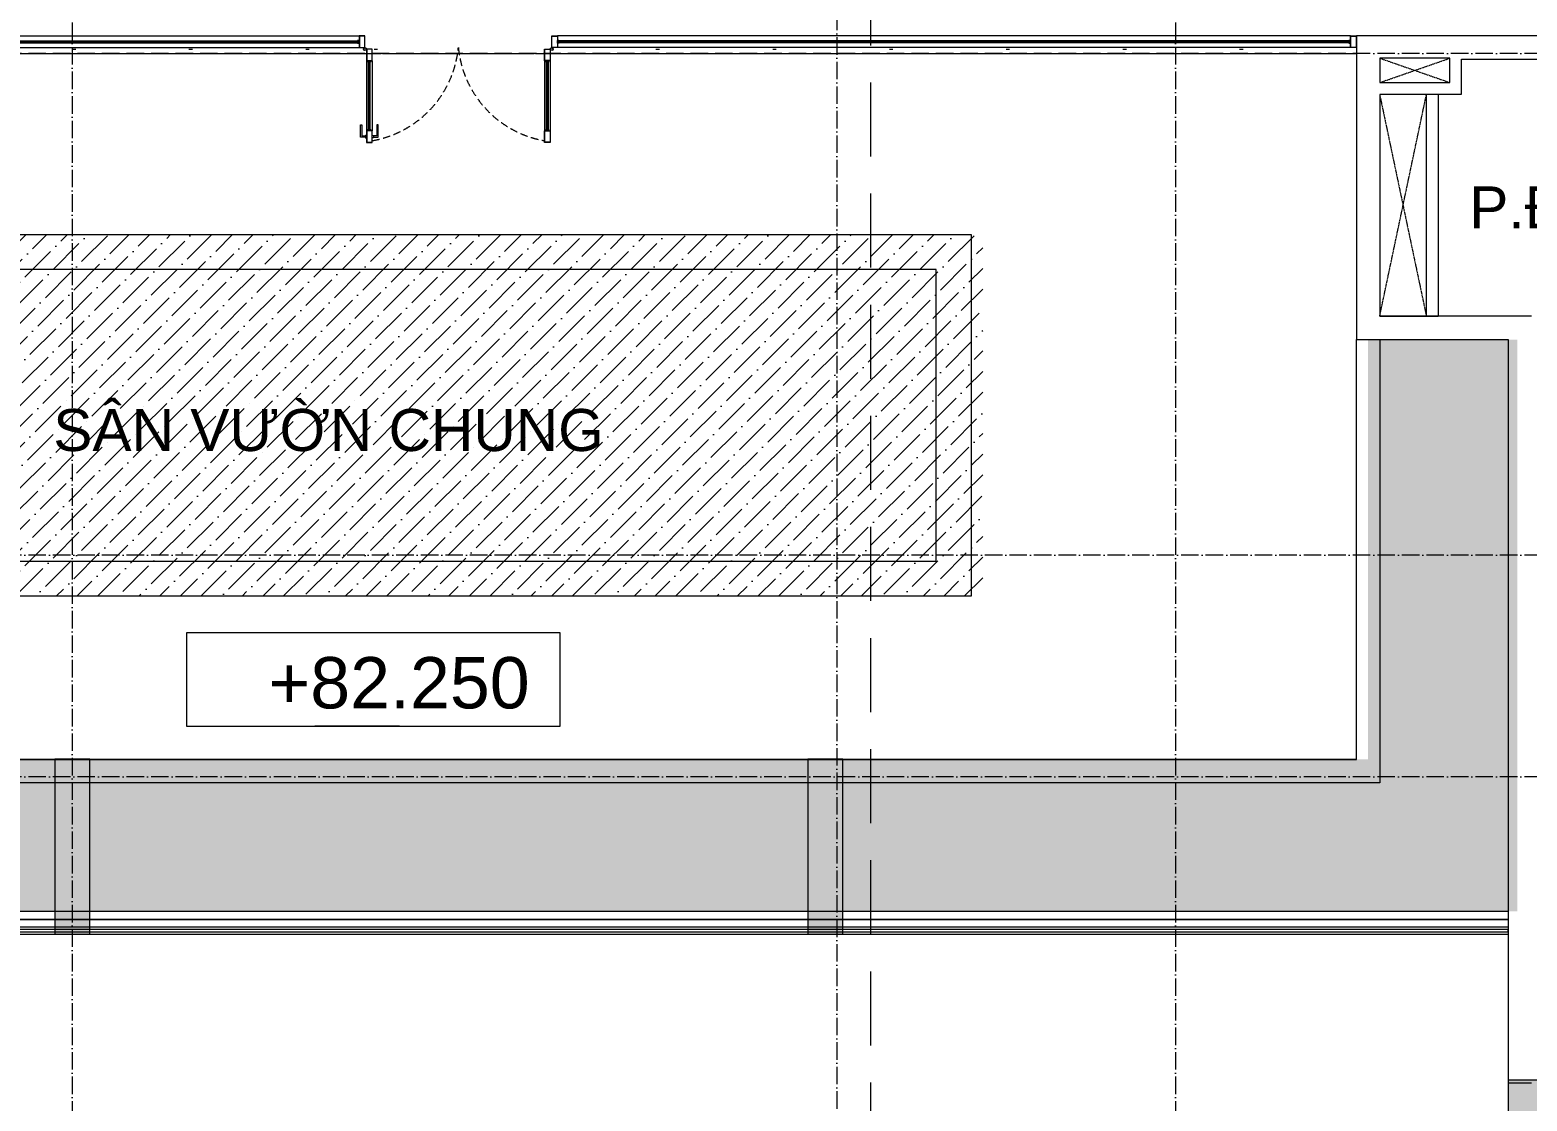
# Model space of a CAD drawing. Header units: millimetres. Extents: x -20144 to 122974, y -38328 to 48263.
# Drawn here: x 86959 to 99784, y 22169 to 31352 of the extents above; entities that cross this region are included whole.
import ezdxf

# ---------------------------------------------------------------- set-up
doc = ezdxf.new("R2010")
doc.units = ezdxf.units.MM
for name, pattern in [('Dash', [6.349999999999998, 3.174999999999999, -3.174999999999999]), ('Grid Line', [4.2, 3, -0.6, 0, -0.6]), ('HIDDEN2', [4.7624999999999975, 3.174999999999999, -1.587499999999999])]:
    doc.linetypes.add(name, pattern=pattern)
for name, color, linetype, lineweight in [('@ color hatch', 7, 'Continuous', 13), ('A-DETL-GENF', 31, 'Continuous', 5), ('A-DETL-GENF-HDLN', 161, 'Dash', 5), ('CHU', 181, 'Continuous', 5), ('CUA', 31, 'Continuous', 9), ('G-ANNO-DIMS', 111, 'Continuous', 5), ('KI-HIEU-1', 151, 'Continuous', 9), ('NET THAY 1', 41, 'Continuous', 5), ('NET THAY 2', 55, 'Continuous', 5), ('NET-CAT', 3, 'Continuous', 15), ('NET-THAY', 2, 'Continuous', 9), ('TRUC', 225, 'Continuous', 5), ('X-COT T20$0$LC.HA', 8, 'Continuous', 9)]:
    doc.layers.add(name, color=color, linetype=linetype, lineweight=lineweight)
doc.styles.add('Arial_4', font='arial_1.ttf', dxfattribs={"height": 360})
doc.styles.add('Arial_6', font='arial_1.ttf', dxfattribs={"height": 440.0000000000001})

# ---------------------------------------------------------------- blocks, each defined once
blk = doc.blocks.new('Railing - NBS_RailInfillPnl_Post-1648199-MẶT BẰNG TẦNG 23')
at = {"layer": 'NET THAY 2'}
for p, q in [((-12.9999999999872, -4.999999999993889), (-12.9999999999872, 4.999999999983292)), ((13.00000000000465, 4.999999999983292), (13.00000000000465, -4.999999999993889))]:
    blk.add_line(p, q, dxfattribs=at)
blk = doc.blocks.new('Railing - Railing-1431376-MẶT BẰNG TẦNG 23')
at = {"layer": 'NET THAY 1'}
for p, q in [((22750.52425046724, 23726.93651796551), (5825.288827771508, 23726.93651796551)), ((5825.288827771508, 23726.93651796549), (22750.52425046722, 23726.93651796549)), ((22750.52425046722, 23659.93651796549), (5825.288827771508, 23659.93651796549)), ((5825.288827771508, 23599.93651796549), (22750.52425046722, 23599.93651796549))]:
    blk.add_line(p, q, dxfattribs=at)
at = {"rotation": 270}
for p in [(12172.2521112824, 23629.93651796549), (14287.90653911936, 23629.93651796549), (16403.56096695633, 23629.93651796549), (18519.21539479329, 23629.93651796549), (20634.86982263026, 23629.93651796549)]:
    blk.add_blockref('Railing - NBS_RailInfillPnl_Post-1648199-MẶT BẰNG TẦNG 23', p, dxfattribs=at)
blk = doc.blocks.new('Top Rail Type - Top Rail_Internal_-1431379-MẶT BẰNG TẦNG 23')
at = {"layer": 'NET THAY 1'}
for p, q in [((22750.52425046722, 23640.68651796549), (5825.288827771508, 23640.68651796549)), ((5825.288827771508, 23619.18651796549), (22750.52425046722, 23619.18651796549)), ((22750.52425046722, 23619.18651796549), (22750.52425046722, 23640.68651796549))]:
    blk.add_line(p, q, dxfattribs=at)
blk = doc.blocks.new('Family2 - Family1-1425445-MẶT BẰNG TẦNG 23')
at = {"layer": 'A-DETL-GENF'}
for p, q in [((400.0000000000726, 1900.000000000004), (0, 1900.000000000004)), ((0, 1900.000000000004), (0, 0)), ((400.0000000000726, 0), (400.0000000000726, 1900.000000000004)), ((0, 0), (400.0000000000726, 0))]:
    blk.add_line(p, q, dxfattribs=at)
at = {"layer": 'A-DETL-GENF-HDLN'}
for p, q in [((0, 1900.000000000004), (400.0000000000726, 0.8055884294881722)), ((0, -3.383959779057477e-14), (400.0000000000726, 1899.194411570514))]:
    blk.add_line(p, q, dxfattribs=at)
blk = doc.blocks.new('Family2 - Family1-1425446-MẶT BẰNG TẦNG 23')
at = {"layer": 'A-DETL-GENF'}
for p, q in [((600.000000000066, 210.000000000007), (0, 210.000000000007)), ((0, 210.000000000007), (0, 0)), ((600.000000000066, 0), (600.000000000066, 210.000000000007)), ((0, 0), (600.000000000066, 0))]:
    blk.add_line(p, q, dxfattribs=at)
at = {"layer": 'A-DETL-GENF-HDLN'}
for p, q in [((0, 210.000000000007), (600.000000000066, 0.8055884294881722)), ((0, -3.383959779057477e-14), (600.000000000066, 209.1944115705173))]:
    blk.add_line(p, q, dxfattribs=at)
blk = doc.blocks.new('Spot Elevations - CODE 1-1678943-MẶT BẰNG TẦNG 23')
at = {"layer": 'G-ANNO-DIMS'}
for p, q in [((10.50000000000002, 3.999999999999883), (-5.499999999999991, 3.999999999999994)), ((-5.499999999999991, 3.999999999999994), (-5.499999999999997, 2.960964806675292e-14)), ((10.5, -2.960964806675292e-14), (10.50000000000002, 3.999999999999883)), ((-5.499999999999997, 2.960964806675296e-14), (10.5, -2.960964806675299e-14))]:
    blk.add_line(p, q, dxfattribs=at)
blk = doc.blocks.new('A$C52CD303B')
at = {"layer": 'NET-CAT'}
h = blk.add_hatch(color=256, dxfattribs=at)
h.dxf.hatch_style = 1
h.paths.add_polyline_path([(5449.999999999978, 10650.00000000011), (5199.999999999971, 10650.00000000011), (5199.999999999956, 9650.000000000106), (5449.999999999964, 9650.000000000106)], flags=17)
h.paths.add_polyline_path([(5449.999999999964, 12850.00000000011), (5199.999999999956, 12850.00000000011), (5199.999999999978, 11850.00000000011), (5449.999999999978, 11850.00000000011)], flags=17)
h.paths.add_polyline_path([(5449.999999999956, 8450.000000000106), (5199.999999999956, 8450.000000000106), (5199.999999999978, 7450.000000000106), (5449.999999999985, 7450.000000000106)], flags=17)
h.paths.add_polyline_path([(5449.999999999971, 6250.000000000106), (5199.999999999971, 6250.000000000106), (5199.999999999971, 5799.999999999989), (2999.999999999978, 5799.999999999967), (2999.999999999985, 14499.99999999999), (5199.999999999978, 14500), (5199.999999999964, 14050.00000000011), (5449.999999999971, 14050.00000000011), (5449.999999999985, 14749.99999999999), (2749.999999999993, 14749.99999999997), (2749.999999999971, 7849.999999999967), (2350, 7849.999999999967), (2349.999999999993, 7599.999999999967), (2749.999999999971, 7599.999999999967), (2749.999999999985, 5799.999999999967), (949.9999999999636, 5799.999999999989), (949.9999999999491, 7599.999999999989), (1349.999999999993, 7599.999999999971), (1349.999999999993, 7849.999999999967), (699.9999999999636, 7849.999999999989), (699.9999999999636, 5799.999999999993), (-2.91038304567337e-11, 5799.999999999993), (0, 0), (4150, 0), (4149.999999999978, 250), (249.9999999999782, 250), (249.9999999999927, 2750), (5449.999999999993, 2749.999999999989), (5449.999999999993, 2999.999999999989), (3299.999999999985, 2999.999999999996), (3299.999999999927, 3875.000000000102), (3049.999999999935, 3875.000000000095), (3049.999999999985, 2999.999999999996), (249.9999999999709, 2999.999999999996), (249.9999999999636, 5549.999999999993), (3049.999999999978, 5549.999999999993), (3049.999999999898, 5075.000000000087), (3299.999999999884, 5075.000000000087), (3299.999999999964, 5549.999999999993), (5449.999999999971, 5549.999999999985)])
blk.add_lwpolyline([(699.9999999999636, 5799.999999999993), (-2.91038304567337e-11, 5799.999999999993), (0, 0)], dxfattribs=at)
blk = doc.blocks.new('ALC1807-ASCENT PLAZA-KET CAU 1_rvt-1-MẶT BẰNG TẦNG 5 ĐẾN TẦNG 22')
blk.add_blockref('A$C52CD303B', (22750.52425046721, 16549.93651796382))
blk = doc.blocks.new('X-COT T20')
at = {"layer": 'X-COT T20$0$LC.HA'}
h = blk.add_hatch(color=256, dxfattribs=at)
h.dxf.hatch_style = 1
h.paths.add_polyline_path([(19100.01185186207, -17299.94314499457), (18800.01185186207, -17299.94314499457), (18800.01185186207, -18799.94314499457), (19100.01185186207, -18799.94314499457)])
h = blk.add_hatch(color=256, dxfattribs=at)
h.dxf.hatch_style = 1
h.paths.add_polyline_path([(25550.02206324704, -17299.94314499457), (25250.02206324704, -17299.94314499457), (25250.02206324704, -18799.94314499457), (25550.02206324704, -18799.94314499457)])
at = {"ltscale": 1000, "elevation": 2.522973089290733e-07}
for points in [[(19100.01185186207, -17299.94314499457), (18800.01185186207, -17299.94314499457), (18800.01185186207, -18799.94314499457), (19100.01185186207, -18799.94314499457)], [(25550.02206324704, -17299.94314499457), (25250.02206324704, -17299.94314499457), (25250.02206324704, -18799.94314499457), (25550.02206324704, -18799.94314499457)]]:
    blk.add_lwpolyline(points, close=True, dxfattribs=at)
blk = doc.blocks.new('A$C69B33B05')
at = {"ltscale": 2000}
blk.add_blockref('X-COT T20', (0, 0), dxfattribs=at)
blk = doc.blocks.new('*U752')
for p, q in [((-787.5, 112.5), (-787.5, 712.5)), ((-770.7500000007567, 699.4999999985012, 2.446082159549088e-05), (-770.7499999991269, 125.5, 2.446082164341175e-05)), ((-754.2500000008731, 699.4999999985012, 2.446082159549088e-05), (-754.2499999992433, 125.5, 2.446082164341175e-05)), ((-737.5, 112.5), (-737.5, 712.5)), ((737.5, 112.5), (737.5, 712.5)), ((754.2500000008731, 699.4999999985012, 2.446082159549088e-05), (754.2499999992433, 125.5, 2.446082164341175e-05)), ((770.7500000007567, 699.4999999985012, 2.446082159549088e-05), (770.7499999991269, 125.5, 2.446082164341175e-05)), ((787.5, 112.5), (787.5, 712.5)), ((-7642.392496251699, -5.820766091346741e-11, -2.446082161722101e-05), (-850.0000000012806, 5.598849384114146e-09, -2.446082159549099e-05)), ((7882.842926444664, -5.820766091346741e-11, -2.446082161722101e-05), (850.0000000012806, 5.598849384114146e-09, -2.446082159549099e-05)), ((-7642.392496251699, -99.99999999976717, -2.446082159549099e-05), (-850.0000000012806, -99.99999999894499, -2.446082159549099e-05)), ((-7629.392496251583, -41.75000000064028, -2.446082159549099e-05), (-863.000000001397, -41.74999999901047, -2.446082154757012e-05)), ((-7629.392496251583, -58.25000000052387, -2.446082159549099e-05), (-863.000000001397, -58.24999999889405, -2.446082154757012e-05)), ((7882.842926444664, -99.99999999976717, -2.446082159549099e-05), (850.0000000012806, -99.99999999894499, -2.446082159549099e-05)), ((7869.842926444548, -41.75000000064028, -2.446082159549099e-05), (863.000000001397, -41.74999999901047, -2.446082154757012e-05)), ((7869.842926444548, -58.25000000052387, -2.446082159549099e-05), (863.000000001397, -58.24999999889405, -2.446082154757012e-05))]:
    blk.add_line(p, q)
at = {"color": 1}
for p, q in [((-762.5, 119.0577438833425, 2.446082159549088e-05), (-762.5000000018626, 705.9422561151587, 2.446082154757001e-05)), ((762.5, 119.0577438833425, 2.446082159549088e-05), (762.5000000018626, 705.9422561151587, 2.446082154757001e-05)), ((-856.5577438847395, -49.99999999976717, -2.446082159549099e-05), (-7635.834752368241, -50.00000000162981, -2.446082164341186e-05)), ((856.5577438847395, -49.99999999976717, -2.446082159549099e-05), (7876.285182561205, -50.00000000162981, -2.446082164341186e-05))]:
    blk.add_line(p, q, dxfattribs=at)
at = {"ltscale": 100}
for p, q in [((-7642.392496251583, -61.00000000081491, -2.446082159549099e-05), (-7642.392496251583, -39.00000000081491, -2.446082159549099e-05)), ((-7642.392496251699, -61.00000000081491, -2.446082159549099e-05), (-7642.392496251699, -39.00000000081491, -2.446082159549099e-05)), ((-850.000000001397, -60.99999999895226, -4.892164319098198e-05), (-850.000000001397, -38.99999999895226, -4.892164319098198e-05)), ((-850.0000000012806, -60.99999999895226, -4.892164319098198e-05), (-850.0000000012806, -38.99999999895226, -4.892164319098198e-05)), ((850.000000001397, -60.99999999895226, -4.892164319098198e-05), (850.000000001397, -38.99999999895226, -4.892164319098198e-05)), ((850.0000000012806, -60.99999999895226, -4.892164319098198e-05), (850.0000000012806, -38.99999999895226, -4.892164319098198e-05))]:
    blk.add_line(p, q, dxfattribs=at)
for points in [[(-737.5, 712.5), (-787.5, 712.5), (-787.5, 812.5), (-737.5, 812.5)], [(-739.5, 714.5), (-785.5, 714.5), (-785.5, 810.5), (-739.5, 810.5)], [(737.5, 712.5), (787.5, 712.5), (787.5, 812.5), (737.5, 812.5)], [(739.5, 714.5), (785.5, 714.5), (785.5, 810.5), (739.5, 810.5)], [(-7692.392496251699, -99.99999999976717), (-7692.392496251699, 0), (-7642.392496251699, 0), (-7642.392496251699, -99.99999999976717)], [(-850, 0), (-800, 0), (-800, -100), (-850, -100)], [(-737.5, 12.5), (-787.5, 12.5), (-787.5, 112.5), (-737.5, 112.5)], [(-739.5, 14.5), (-785.5, 14.5), (-785.5, 110.5), (-739.5, 110.5)], [(737.5, 12.5), (787.5, 12.5), (787.5, 112.5), (737.5, 112.5)], [(739.5, 14.5), (785.5, 14.5), (785.5, 110.5), (739.5, 110.5)], [(850, 0), (800, 0), (800, -100), (850, -100)], [(-7690.392496251699, -97.99999999976717), (-7690.392496251699, -2), (-7644.392496251699, -2), (-7644.392496251699, -97.99999999976717)], [(-848, -2), (-802, -2), (-802, -98), (-848, -98)], [(848, -2), (802, -2), (802, -98), (848, -98)]]:
    blk.add_lwpolyline(points, close=True)
for points in [[(737.4999999999418, 774.9999999997963), (737.4999999999418, 749.9999999997963, -0.4142135623730951), (727.4999999999418, 759.9999999997963), (727.4999999999418, 764.9999999997963, -0.4142135623730951)], [(787.5000000000582, 774.9999999997963), (787.5000000000582, 749.9999999997963, 0.4142135623730951), (797.5000000000582, 759.9999999997963), (797.5000000000582, 764.9999999997963, 0.4142135623730951)], [(687.4999999999418, 662.4999999997963), (697.4999999999418, 662.4999999997963), (697.4999999999418, 757.4999999997672), (727.8175416344311, 757.4999999997963, -0.063254223929919), (727.4999999999418, 759.9999999997963), (727.4999999999418, 764.9999999997963, -0.063254223929919), (727.8175416344311, 767.4999999997963), (687.4999999999418, 767.4999999997963), (687.4999999999418, 757.4999999997963)], [(837.5000000000582, 662.4999999997963), (827.5000000000582, 662.4999999997963), (827.5000000000582, 757.4999999997672), (797.1824583655689, 757.4999999997963, 0.063254223929919), (797.5000000000582, 759.9999999997963), (797.5000000000582, 764.9999999997963, 0.063254223929919), (797.1824583655689, 767.4999999997963), (837.5000000000582, 767.4999999997963), (837.5000000000582, 757.4999999997963)]]:
    blk.add_lwpolyline(points, format="xyb", close=True)
for points, elevation in [([(-751.5000000018626, 712.4999999985012), (-773.5000000018626, 712.4999999985012), (-773.5000000018626, 699.9999999985012, 0.4142135623730951), (-773.0000000018626, 699.4999999985012), (-769.5000000018626, 699.4999999985012, 0.4142135623730951), (-769.0000000018626, 699.9999999985012, 0.4142135623730951), (-769.5000000018626, 700.4999999985012), (-772.0000000018626, 700.4999999985012, -0.4142135623730951), (-772.5000000018626, 700.9999999985012), (-772.5000000018626, 710.9999999985012, -0.4142135623730951), (-772.0000000018626, 711.4999999985012), (-753.0000000018626, 711.4999999985012, -0.4142135623730943), (-752.5000000018626, 710.9999999985012), (-752.5000000018626, 700.9999999985012, -0.4142135623730974), (-753.0000000018626, 700.4999999985012), (-755.5000000018626, 700.4999999985012, 0.4142135623730951), (-756.0000000018626, 699.9999999985012, 0.4142135623730951), (-755.5000000018626, 699.4999999985012), (-752.0000000018626, 699.4999999985012, 0.4142135623730974), (-751.5000000018626, 699.9999999985012), (-751.5000000018626, 712.4999999985012)], 2.446082159549099e-05), ([(751.5000000018626, 712.4999999985012), (773.5000000018626, 712.4999999985012), (773.5000000018626, 699.9999999985012, -0.4142135623730951), (773.0000000018626, 699.4999999985012), (769.5000000018626, 699.4999999985012, -0.4142135623730951), (769.0000000018626, 699.9999999985012, -0.4142135623730951), (769.5000000018626, 700.4999999985012), (772.0000000018626, 700.4999999985012, 0.4142135623730951), (772.5000000018626, 700.9999999985012), (772.5000000018626, 710.9999999985012, 0.4142135623730951), (772.0000000018626, 711.4999999985012), (753.0000000018626, 711.4999999985012, 0.4142135623730943), (752.5000000018626, 710.9999999985012), (752.5000000018626, 700.9999999985012, 0.4142135623730974), (753.0000000018626, 700.4999999985012), (755.5000000018626, 700.4999999985012, -0.4142135623730951), (756.0000000018626, 699.9999999985012, -0.4142135623730951), (755.5000000018626, 699.4999999985012), (752.0000000018626, 699.4999999985012, -0.4142135623730974), (751.5000000018626, 699.9999999985012), (751.5000000018626, 712.4999999985012)], 2.446082159549099e-05), ([(-7642.392496251583, -39.00000000162981), (-7642.392496251583, -61.00000000162981), (-7629.892496251583, -61.00000000162981, 0.4142135623730951), (-7629.392496251583, -60.50000000162981), (-7629.392496251583, -57.00000000162981, 0.4142135623730951), (-7629.892496251583, -56.50000000162981, 0.4142135623730951), (-7630.392496251583, -57.00000000162981), (-7630.392496251583, -59.50000000162981, -0.4142135623730951), (-7630.892496251583, -60.00000000162981), (-7640.892496251583, -60.00000000162981, -0.4142135623730951), (-7641.392496251583, -59.50000000162981), (-7641.392496251583, -40.50000000162981, -0.4142135623730943), (-7640.892496251583, -40.00000000162981), (-7630.892496251583, -40.00000000162981, -0.4142135623730974), (-7630.392496251583, -40.50000000162981), (-7630.392496251583, -43.00000000162981, 0.4142135623730951), (-7629.892496251583, -43.50000000162981, 0.4142135623730951), (-7629.392496251583, -43.00000000162981), (-7629.392496251583, -39.50000000162981, 0.4142135623730974), (-7629.892496251583, -39.00000000162981), (-7642.392496251583, -39.00000000162981)], -2.446082159549088e-05), ([(-850.000000001397, -38.99999999976717), (-850.000000001397, -60.99999999976717), (-862.500000001397, -60.99999999976717, -0.4142135623730951), (-863.000000001397, -60.49999999976717), (-863.000000001397, -56.99999999976717, -0.4142135623730951), (-862.500000001397, -56.49999999976717, -0.4142135623730951), (-862.000000001397, -56.99999999976717), (-862.000000001397, -59.49999999976717, 0.4142135623730951), (-861.500000001397, -59.99999999976717), (-851.500000001397, -59.99999999976717, 0.4142135623730951), (-851.000000001397, -59.49999999976717), (-851.000000001397, -40.49999999976717, 0.4142135623730943), (-851.500000001397, -39.99999999976717), (-861.500000001397, -39.99999999976717, 0.4142135623730974), (-862.000000001397, -40.49999999976717), (-862.000000001397, -42.99999999976717, -0.4142135623730951), (-862.500000001397, -43.49999999976717, -0.4142135623730951), (-863.000000001397, -42.99999999976717), (-863.000000001397, -39.49999999976717, -0.4142135623730974), (-862.500000001397, -38.99999999976717), (-850.000000001397, -38.99999999976717)], -4.892164319098187e-05), ([(850.000000001397, -38.99999999976717), (850.000000001397, -60.99999999976717), (862.500000001397, -60.99999999976717, 0.4142135623730951), (863.000000001397, -60.49999999976717), (863.000000001397, -56.99999999976717, 0.4142135623730951), (862.500000001397, -56.49999999976717, 0.4142135623730951), (862.000000001397, -56.99999999976717), (862.000000001397, -59.49999999976717, -0.4142135623730951), (861.500000001397, -59.99999999976717), (851.500000001397, -59.99999999976717, -0.4142135623730951), (851.000000001397, -59.49999999976717), (851.000000001397, -40.49999999976717, -0.4142135623730943), (851.500000001397, -39.99999999976717), (861.500000001397, -39.99999999976717, -0.4142135623730974), (862.000000001397, -40.49999999976717), (862.000000001397, -42.99999999976717, 0.4142135623730951), (862.500000001397, -43.49999999976717, 0.4142135623730951), (863.000000001397, -42.99999999976717), (863.000000001397, -39.49999999976717, 0.4142135623730974), (862.500000001397, -38.99999999976717), (850.000000001397, -38.99999999976717)], -4.892164319098187e-05)]:
    blk.add_lwpolyline(points, format="xyb", dxfattribs=dict(elevation=elevation))
at = {"color": 8, "lineweight": 5, "elevation": 4.892164319098187e-05}
for points in [[(-764.8307300694287, 705.9137924617535, -0.1102261129281127), (-764.7031839502743, 705.9422561151587), (-760.296816053451, 705.9422561151587, -0.1102261129279761), (-760.169269934413, 705.9137924617535, -0.5475868052481334), (-759.6987110766349, 702.3057497807458, 0.3715347355079976), (-759.7170893213479, 701.9144176743139, -0.207699257851977), (-759.8729237159714, 697.7837213068415, 0.6266160379370466), (-759.7882361494703, 697.4540980738966, 0.0880989887940883), (-754.4263309327653, 699.4999999985012), (-756.5660091901664, 699.4999999985012), (-756.5660091901664, 702.303043997279), (-755.4100890200352, 702.303043997279), (-758.9678760305978, 706.8218524480617, 0.262770415069033), (-759.3959698610706, 707.0635199641256), (-762.5000000018626, 707.0635199641256), (-765.6040301426547, 707.0635199641256, 0.262770415069033), (-766.0321239732439, 706.8218524480617), (-769.5899109836901, 702.303043997279), (-768.4339908135589, 702.303043997279), (-768.4339908135589, 699.4999999985012), (-770.5736690710764, 699.4999999985012, 0.0880989887940883), (-765.2117638543714, 697.4540980738966, 0.6266160379370582), (-765.1270762877539, 697.7837213068415, -0.2076992578519962), (-765.2829106824938, 701.9144176743139, 0.3715347355080128), (-765.3012889270904, 702.3057497807458, -0.5475868052479469)], [(764.8307300694287, 705.9137924617535, 0.1102261129281127), (764.7031839502743, 705.9422561151587), (760.296816053451, 705.9422561151587, 0.1102261129279761), (760.169269934413, 705.9137924617535, 0.5475868052481334), (759.6987110766349, 702.3057497807458, -0.3715347355079976), (759.7170893213479, 701.9144176743139, 0.207699257851977), (759.8729237159714, 697.7837213068415, -0.6266160379370466), (759.7882361494703, 697.4540980738966, -0.0880989887940883), (754.4263309327653, 699.4999999985012), (756.5660091901664, 699.4999999985012), (756.5660091901664, 702.303043997279), (755.4100890200352, 702.303043997279), (758.9678760305978, 706.8218524480617, -0.262770415069033), (759.3959698610706, 707.0635199641256), (762.5000000018626, 707.0635199641256), (765.6040301426547, 707.0635199641256, -0.262770415069033), (766.0321239732439, 706.8218524480617), (769.5899109836901, 702.303043997279), (768.4339908135589, 702.303043997279), (768.4339908135589, 699.4999999985012), (770.5736690710764, 699.4999999985012, -0.0880989887940883), (765.2117638543714, 697.4540980738966, -0.6266160379370582), (765.1270762877539, 697.7837213068415, 0.2076992578519962), (765.2829106824938, 701.9144176743139, -0.3715347355080128), (765.3012889270904, 702.3057497807458, 0.5475868052479469)], [(-764.830730067566, 119.0862075367477, 0.1102261129281127), (-764.7031839484116, 119.0577438833425), (-760.2968160515884, 119.0577438833425, 0.1102261129279761), (-760.1692699325504, 119.0862075367477, 0.5475868052481334), (-759.6987110747723, 122.6942502177553, -0.3715347355079976), (-759.7170893194852, 123.0855823241873, 0.207699257851977), (-759.8729237141088, 127.2162786916597, -0.6266160379370466), (-759.7882361476077, 127.5459019246046, -0.0880989887940883), (-754.4263309309026, 125.5), (-756.5660091883037, 125.5), (-756.5660091883037, 122.6969560012221), (-755.4100890181726, 122.6969560012221), (-758.9678760287352, 118.1781475504395, -0.262770415069033), (-759.395969859208, 117.9364800343756), (-762.5, 117.9364800343756), (-765.604030140792, 117.9364800343756, -0.262770415069033), (-766.0321239713812, 118.1781475504395), (-769.5899109818274, 122.6969560012221), (-768.4339908116963, 122.6969560012221), (-768.4339908116963, 125.5), (-770.5736690692138, 125.5, -0.0880989887940883), (-765.2117638525087, 127.5459019246046, -0.6266160379370582), (-765.1270762858912, 127.2162786916597, 0.2076992578519962), (-765.2829106806312, 123.0855823241873, -0.3715347355080128), (-765.3012889252277, 122.6942502177553, 0.5475868052479469)], [(764.830730067566, 119.0862075367477, -0.1102261129281127), (764.7031839484116, 119.0577438833425), (760.2968160515884, 119.0577438833425, -0.1102261129279761), (760.1692699325504, 119.0862075367477, -0.5475868052481334), (759.6987110747723, 122.6942502177553, 0.3715347355079976), (759.7170893194852, 123.0855823241873, -0.207699257851977), (759.8729237141088, 127.2162786916597, 0.6266160379370466), (759.7882361476077, 127.5459019246046, 0.0880989887940883), (754.4263309309026, 125.5), (756.5660091883037, 125.5), (756.5660091883037, 122.6969560012221), (755.4100890181726, 122.6969560012221), (758.9678760287352, 118.1781475504395, 0.262770415069033), (759.395969859208, 117.9364800343756), (762.5, 117.9364800343756), (765.604030140792, 117.9364800343756, 0.262770415069033), (766.0321239713812, 118.1781475504395), (769.5899109818274, 122.6969560012221), (768.4339908116963, 122.6969560012221), (768.4339908116963, 125.5), (770.5736690692138, 125.5, 0.0880989887940883), (765.2117638525087, 127.5459019246046, 0.6266160379370582), (765.1270762858912, 127.2162786916597, -0.2076992578519962), (765.2829106806312, 123.0855823241873, 0.3715347355080128), (765.3012889252277, 122.6942502177553, -0.5475868052479469)]]:
    blk.add_lwpolyline(points, format="xyb", close=True, dxfattribs=at)
at = {"color": 1, "elevation": 4.892164319098187e-05}
for points in [[(-760, 119.0577438833425), (-765, 119.0577438833425), (-765.0000000018626, 705.9422561151587), (-760.0000000018626, 705.9422561151587)], [(760, 119.0577438833425), (765, 119.0577438833425), (765.0000000018626, 705.9422561151587), (760.0000000018626, 705.9422561151587)]]:
    blk.add_lwpolyline(points, close=True, dxfattribs=at)
for points in [[(-751.5, 112.5), (-773.5, 112.5), (-773.5, 125, -0.4142135623730951), (-773, 125.5), (-769.5, 125.5, -0.4142135623730951), (-769, 125, -0.4142135623730951), (-769.5, 124.5), (-772, 124.5, 0.4142135623730951), (-772.5, 124), (-772.5, 114, 0.4142135623730951), (-772, 113.5), (-753, 113.5, 0.4142135623730943), (-752.5, 114), (-752.5, 124, 0.4142135623730974), (-753, 124.5), (-755.5, 124.5, -0.4142135623730951), (-756, 125, -0.4142135623730951), (-755.5, 125.5), (-752, 125.5, -0.4142135623730974), (-751.5, 125), (-751.5, 112.5)], [(751.5, 112.5), (773.5, 112.5), (773.5, 125, 0.4142135623730951), (773, 125.5), (769.5, 125.5, 0.4142135623730951), (769, 125, 0.4142135623730951), (769.5, 124.5), (772, 124.5, -0.4142135623730951), (772.5, 124), (772.5, 114, -0.4142135623730951), (772, 113.5), (753, 113.5, -0.4142135623730943), (752.5, 114), (752.5, 124, -0.4142135623730974), (753, 124.5), (755.5, 124.5, 0.4142135623730951), (756, 125, 0.4142135623730951), (755.5, 125.5), (752, 125.5, 0.4142135623730974), (751.5, 125), (751.5, 112.5)]]:
    blk.add_lwpolyline(points, format="xyb")
for points, elevation in [([(-7642.392496251699, -40.49999999988358), (-7642.392496251699, -59.49999999988358)], -2.446082159549088e-05), ([(-7642.392496251583, -40.50000000162981), (-7642.392496251583, -59.50000000162981)], -2.446082159549088e-05), ([(-850.0000000012806, -40.49999999802094), (-850.0000000012806, -59.49999999802094)], -4.892164319098187e-05), ([(-850.000000001397, -40.49999999976717), (-850.000000001397, -59.49999999976717)], -4.892164319098187e-05), ([(850.0000000012806, -40.49999999802094), (850.0000000012806, -59.49999999802094)], -4.892164319098187e-05), ([(850.000000001397, -40.49999999976717), (850.000000001397, -59.49999999976717)], -4.892164319098187e-05)]:
    blk.add_lwpolyline(points, dxfattribs=dict(elevation=elevation))
at = {"color": 8, "lineweight": 5}
for points in [[(-7635.806288714835, -52.33073006919585, -0.1102261129281127), (-7635.834752368241, -52.20318395004142), (-7635.834752368241, -47.79681605321821, -0.1102261129279761), (-7635.806288714835, -47.66926993418019, -0.5475868052481334), (-7632.198246033828, -47.19871107640211, 0.3715347355079976), (-7631.806913927396, -47.21708932111505, -0.207699257851977), (-7627.676217559923, -47.37292371573858, 0.6266160379370466), (-7627.346594326978, -47.28823614923749, 0.0880989887940883), (-7629.392496251583, -41.92633093253244), (-7629.392496251583, -44.06600918993354), (-7632.195540250361, -44.06600918993354), (-7632.195540250361, -42.9100890198024), (-7636.714348701144, -46.46787603036501, 0.262770415069033), (-7636.956016217207, -46.89596986083779), (-7636.956016217207, -50.00000000162981), (-7636.956016217207, -53.10403014242183, 0.262770415069033), (-7636.714348701144, -53.53212397301104), (-7632.195540250361, -57.08991098345723), (-7632.195540250361, -55.93399081332609), (-7629.392496251583, -55.93399081332609), (-7629.392496251583, -58.07366907084361, 0.0880989887940883), (-7627.346594326978, -52.71176385413855, 0.6266160379370582), (-7627.676217559923, -52.62707628752105, -0.2076992578519962), (-7631.806913927396, -52.78291068226099, 0.3715347355080128), (-7632.198246033828, -52.80128892685752, -0.5475868052479469)], [(-856.5862075381447, -52.33073006733321, 0.1102261129281127), (-856.5577438847395, -52.20318394817878), (-856.5577438847395, -47.79681605135556, 0.1102261129279761), (-856.5862075381447, -47.66926993231755, 0.5475868052481334), (-860.1942502191523, -47.19871107453946, -0.3715347355079976), (-860.5855823255843, -47.21708931925241, 0.207699257851977), (-864.7162786930567, -47.37292371387593, -0.6266160379370466), (-865.0459019260015, -47.28823614737485, -0.0880989887940883), (-863.000000001397, -41.92633093066979), (-863.000000001397, -44.06600918807089), (-860.1969560026191, -44.06600918807089), (-860.1969560026191, -42.91008901793975), (-855.6781475518364, -46.46787602850236, -0.262770415069033), (-855.4364800357725, -46.89596985897515), (-855.4364800357725, -49.99999999976717), (-855.4364800357725, -53.10403014055919, -0.262770415069033), (-855.6781475518364, -53.53212397114839), (-860.1969560026191, -57.08991098159458), (-860.1969560026191, -55.93399081146345), (-863.000000001397, -55.93399081146345), (-863.000000001397, -58.07366906898096, -0.0880989887940883), (-865.0459019260015, -52.71176385227591, -0.6266160379370582), (-864.7162786930567, -52.6270762856584, 0.2076992578519962), (-860.5855823255843, -52.78291068039834, -0.3715347355080128), (-860.1942502191523, -52.80128892499488, 0.5475868052479469)], [(856.5862075381447, -52.33073006733321, -0.1102261129281127), (856.5577438847395, -52.20318394817878), (856.5577438847395, -47.79681605135556, -0.1102261129279761), (856.5862075381447, -47.66926993231755, -0.5475868052481334), (860.1942502191523, -47.19871107453946, 0.3715347355079976), (860.5855823255843, -47.21708931925241, -0.207699257851977), (864.7162786930567, -47.37292371387593, 0.6266160379370466), (865.0459019260015, -47.28823614737485, 0.0880989887940883), (863.000000001397, -41.92633093066979), (863.000000001397, -44.06600918807089), (860.1969560026191, -44.06600918807089), (860.1969560026191, -42.91008901793975), (855.6781475518364, -46.46787602850236, 0.262770415069033), (855.4364800357725, -46.89596985897515), (855.4364800357725, -49.99999999976717), (855.4364800357725, -53.10403014055919, 0.262770415069033), (855.6781475518364, -53.53212397114839), (860.1969560026191, -57.08991098159458), (860.1969560026191, -55.93399081146345), (863.000000001397, -55.93399081146345), (863.000000001397, -58.07366906898096, 0.0880989887940883), (865.0459019260015, -52.71176385227591, 0.6266160379370582), (864.7162786930567, -52.6270762856584, -0.2076992578519962), (860.5855823255843, -52.78291068039834, 0.3715347355080128), (860.1942502191523, -52.80128892499488, -0.5475868052479469)]]:
    blk.add_lwpolyline(points, format="xyb", close=True, dxfattribs=at)
at = {"color": 1}
for points in [[(-856.5577438847395, -47.49999999976717), (-856.5577438847395, -52.49999999976717), (-7635.834752368241, -52.50000000162981), (-7635.834752368241, -47.50000000162981)], [(856.5577438847395, -47.49999999976717), (856.5577438847395, -52.49999999976717), (7876.285182561205, -52.50000000162981), (7876.285182561205, -47.50000000162981)]]:
    blk.add_lwpolyline(points, close=True, dxfattribs=at)
for centre, radius in [((-800, 12.5), 12.5), ((-800, 12.5), 10.5), ((800, 12.5), 12.5), ((800, 12.5), 10.5)]:
    blk.add_circle(centre, radius)
at = {"color": 8, "linetype": 'HIDDEN2', "lineweight": 5, "ltscale": 20}
for centre, radius, start, end in [((-893.450574125076, -86.03589610099516), 897.583480141178, 5.500406062343119, 79.99437124599552), ((893.450574125076, -86.03589610099152), 897.5834801411925, 100.0056287540045, 174.4995939376569)]:
    blk.add_arc(centre, radius, start, end, dxfattribs=at)

msp = doc.modelspace()

# ---------------------------------------------------------------- hatches: boundary and pattern name
at = {"layer": '@ color hatch', "ltscale": 0.5}
h = msp.add_hatch(dxfattribs=at)
h.set_pattern_fill('CROSS', color=139, scale=300)
h.set_pattern_definition([(0, (439363.5062609221, -381994.3523603878), (75, 75), [37.5, -112.5]), (90, (439382.2562609221, -382013.1023603878), (-74.99999999999999, 75), [37.5, -112.5])])
h.paths.add_polyline_path([(82796.1202334816, 31100.18034044676), (83996.25646644589, 31097.15593882697), (83996.25646644572, 25100.40983803855), (98421.27114595365, 25100.38224094448), (98421.27114595383, 28697.19371835334), (99701.28946353131, 28697.24836160027), (99701.2894608257, 23797.37285994343), (82796.12022849589, 23797.34582349361)])
h = msp.add_hatch(dxfattribs=at)
h.set_pattern_fill('ANSI36', color=157, scale=1000)
h.set_pattern_definition([(45, (439363.5062609221, -381994.3523603878), (66.29126073623884, 243.0679560328757), [312.5, -62.5, 0, -62.5])])
h.paths.add_polyline_path([(95121.12057240712, 26497.34582349315), (84996.25646544385, 26497.34582349344), (84996.25646544385, 29597.1559396286), (95121.12057240712, 29597.15593962831)])

# ---------------------------------------------------------------- linework, layer by layer
at = {"layer": 'G-ANNO-DIMS'}
msp.add_line((90124.85016666756, 25382.6693640778), (89400.00667728616, 25382.6693640778), dxfattribs=at)
at = {"layer": 'KI-HIEU-1', "linetype": 'HIDDEN2', "ltscale": 200}
msp.add_line((94161.49111693712, -7833.506320551067, -2.522973089290733e-07), (94161.49111693712, 45196.78579799187, -2.522973089290733e-07), dxfattribs=at)
at = {"layer": 'NET-CAT'}
for p, q in [((101261.5642482903, 31299.93651796386), (98321.49188813913, 31299.93651796387)), ((98321.49188813913, 31299.93651796387), (98321.49188813913, 28697.03116498957)), ((99221.49188813956, 31099.93651796387), (101061.5642482906, 31099.93651796386)), ((99221.49188813956, 30799.93651796386), (99221.49188813956, 31099.93651796386)), ((98921.49188813956, 30799.93651796386), (99221.49188813956, 30799.93651796386)), ((99821.49188813954, 28897.03116498957), (98521.49188813913, 28897.03116498957)), ((98321.49188813913, 28697.03116498957), (99621.49188813954, 28697.03116498957)), ((99621.49188813954, 28697.03116498957), (99621.49188813954, 22324.93651796383)), ((99621.49188813954, 22324.93651796383), (99821.49188813954, 22324.93651796383))]:
    msp.add_line(p, q, dxfattribs=at)
at = {"layer": 'NET-THAY'}
for p, q in [((87321.5642383162, 31187.23533609378), (87351.56423831619, 31187.23533609378)), ((88321.56423831619, 31187.23533609377), (88351.56423831618, 31187.23533609377)), ((89321.56423831619, 31187.23533609376), (89351.56423831619, 31187.23533609376)), ((89906.56423831619, 31187.23533609376), (89936.56423831618, 31187.23533609376)), ((92321.5642383162, 31187.23533609374), (92351.56423831619, 31187.23533609374)), ((93321.56423831619, 31187.23533609374), (93351.5642383162, 31187.23533609374)), ((94321.5642383162, 31187.23533609373), (94351.56423831619, 31187.23533609373)), ((95321.56423831619, 31187.23533609372), (95351.56423831618, 31187.23533609372)), ((96321.56423831619, 31187.23533609372), (96351.56423831619, 31187.23533609372)), ((97321.5642383162, 31187.23533609371), (97351.56423831619, 31187.23533609371)), ((83996.25646544385, 31149.93651796554), (89967.5642383162, 31149.93651796554)), ((89979.5642383162, 31149.93651796554), (91278.56423831622, 31149.93651796554)), ((91290.5642383162, 31149.93651796554), (98321.49188813948, 31149.93651796554)), ((99021.49188813956, 30799.93651796386), (99021.49188813956, 28894.12581201529)), ((84996.25646544385, 29597.1559396286), (95021.49188813913, 29597.1559396286)), ((95021.49188813913, 29597.1559396286), (95021.49188813913, 26497.1559396286)), ((94721.49188813913, 29297.1559396286), (85296.25646544385, 29297.1559396286)), ((94721.49188813913, 26797.1559396286), (94721.49188813913, 29297.1559396286)), ((98921.49188813954, 28897.03116498957), (99021.49188813954, 28897.03116498957)), ((98321.49188813912, 25097.15593962855), (98321.49188813913, 28697.03116498957)), ((98521.49188813913, 28697.03116498957), (98521.49188813912, 24897.15593962855)), ((85296.25646544385, 26797.1559396286), (94721.49188813913, 26797.1559396286)), ((95021.49188813913, 26497.1559396286), (84996.25646544385, 26497.1559396286)), ((83996.25646544383, 25100.20616450434), (98321.49188813912, 25100.20616450434)), ((83996.25646544383, 25097.1559396286), (98321.49188813912, 25097.15593962855)), ((98521.49188813912, 24897.15593962855), (83796.25646544383, 24897.1559396286)), ((82696.25646544383, 23797.1559396286), (99621.49188813954, 23797.15593962854)), ((99621.49188813954, 23597.15593962854), (82696.25646544383, 23597.1559396286))]:
    msp.add_line(p, q, dxfattribs=at)
at = {"layer": 'TRUC', "linetype": 'Grid Line', "ltscale": 50}
for p, q in [((87321.49188813948, 43599.93651796482), (87321.49188813946, -4500.063482035803)), ((96771.49188813913, 43599.93651796477), (96771.4918881391, -4500.063482035817)), ((93871.49188813913, 34649.93651796498), (93871.4918881391, -4500.06348203581)), ((119871.4918881399, 31149.9365179647), (62463.93483194546, 31149.93651796494)), ((119871.4918881399, 26849.93651796624), (64778.56044490161, 26849.93651796647)), ((119871.4918881399, 24949.93651796595), (62463.93483194544, 24949.93651796619))]:
    msp.add_line(p, q, dxfattribs=at)

# ---------------------------------------------------------------- block references
at = {"lineweight": 5}
msp.add_blockref('ALC1807-ASCENT PLAZA-KET CAU 1_rvt-1-MẶT BẰNG TẦNG 5 ĐẾN TẦNG 22', (76870.96763767232, -0.08433508112648269), dxfattribs=at)
at = {"layer": 'A-DETL-GENF'}
for name, p in [('Family2 - Family1-1425446-MẶT BẰNG TẦNG 23', (98521.49188813948, 30899.93651796386)), ('Family2 - Family1-1425445-MẶT BẰNG TẦNG 23', (98521.49188813948, 28897.03116498957))]:
    msp.add_blockref(name, p, dxfattribs=at)
at = {"layer": 'CUA', "rotation": 180}
msp.add_blockref('*U752', (90629.09939188743, 31199.93651796416, 2.446082159549099e-05), dxfattribs=at)
at = {"layer": 'G-ANNO-DIMS', "xscale": 199.9999999999999, "yscale": 199.9999999999999, "zscale": 199.9999999999999}
msp.add_blockref('Spot Elevations - CODE 1-1678943-MẶT BẰNG TẦNG 23', (89400.00667728615, 25382.66936407778), dxfattribs=at)
at = {"layer": 'NET THAY 1'}
for name in ['Railing - Railing-1431376-MẶT BẰNG TẦNG 23', 'Top Rail Type - Top Rail_Internal_-1431379-MẶT BẰNG TẦNG 23']:
    msp.add_blockref(name, (76870.96763767232, 0), dxfattribs=at)
at = {"layer": 'NET-CAT'}
msp.add_blockref('A$C69B33B05', (68371.49188813983, 42399.93651796429), dxfattribs=at)

# ---------------------------------------------------------------- texts
at = {"layer": 'CHU', "color": 7, "char_height": 360, "line_spacing_factor": 0.9364389825664474, "style": 'Arial_4'}
for s, insert, width, attachment_point in [('\\pt2540.0016,5079.9996,7620.0012,10159.9992,12700.0008,15239.9988,17780.0004,20319.9984,22860,25400.0016,27939.9996,30480.0012,33019.9992,35560.0008,38099.9988,40640.0004,43179.9984,45720,48260.0016,50799.9996,53340.0012,55879.9992,58420.0008,60959.9988,63500.0004,66039.9984,68580,71120.0016,73659.9996,76200.0012,78739.9992,81280.0008;P.ĐIỆN', (99288.6801387352, 30010.45100910828), 1656.4, 1), ('\\pt2540.0016,5079.9996,7620.0012,10159.9992,12700.0008,15239.9988,17780.0004,20319.9984,22860,25400.0016,27939.9996,30480.0012,33019.9992,35560.0008,38099.9988,40640.0004,43179.9984,45720,48260.0016,50799.9996,53340.0012,55879.9992,58420.0008,60959.9988,63500.0004,66039.9984,68580,71120.0016,73659.9996,76200.0012,78739.9992,81280.0008;SÂN VƯỜN CHUNG', (91875.0315056884, 28102.03026838528), 4676.3, 3)]:
    msp.add_mtext(s, dxfattribs=dict(at, insert=insert, width=width, attachment_point=attachment_point))
at = {"layer": 'G-ANNO-DIMS', "insert": (89001.30437087815, 25975.57708267172), "char_height": 440.0000000000001, "width": 2251.659499263623, "attachment_point": 1, "line_spacing_factor": 0.9417779076525877, "style": 'Arial_6'}
msp.add_mtext('+82.250', dxfattribs=at)

doc.saveas('drawing.dxf')
